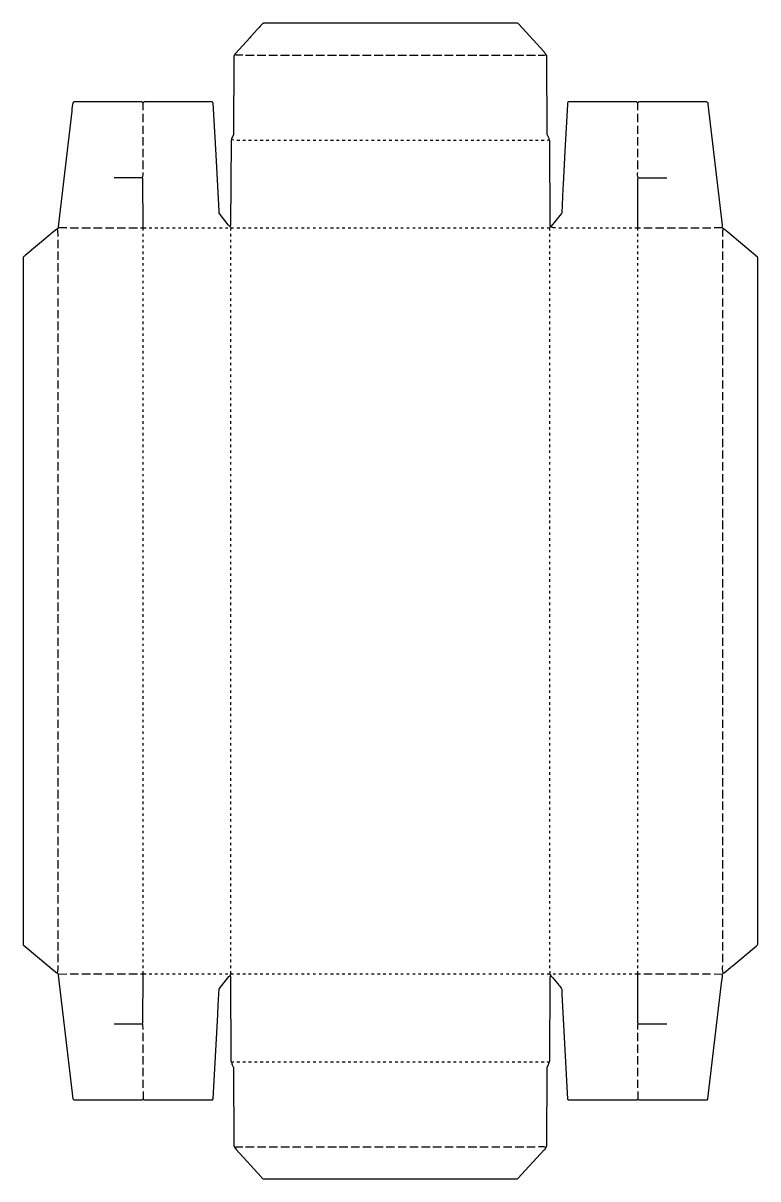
# Model space of a CAD drawing. Extents: x 601 to 6602, y 472 to 5137.
# Drawn here: x 3637 to 6602, y 472 to 5137 of the extents above; entities that cross this region are included whole.
import ezdxf

# ---------------------------------------------------------------- set-up
doc = ezdxf.new("R2010")
doc.units = 0
doc.layers.get('0').update_dxf_attribs({"linetype": 'CONTINUOUS'})

msp = doc.modelspace()

# ---------------------------------------------------------------- linework, layer by layer
at = {"color": 7, "linetype": 'CONTINUOUS'}
for points in [[(5752, 4311), (5761, 4311, 0.087559), (5766, 4317), (5764.2, 4322.1), (5762.2, 4662.1), (5760, 4666), (5759.594595, 4670.932432), (5751.498418, 4688.001572), (5750.501582, 5003.998428, 0.077912), (5747, 5010, 0.081762), (5737.751131, 5021.773756), (5637, 5133, 0.064594), (5632, 5137), (4607, 5137), (4605.1, 5135.8), (4604, 5135), (4593.8, 5124.1), (4589, 5119, 0.064525), (4583, 5112), (4557, 5084, 0.076982), (4552, 5078), (4494, 5015, 0.120666), (4492, 5011), (4491.2, 5009.9), (4487.498413, 5002.998423), (4486.501587, 4688.001577), (4481.8, 4678.1), (4478.405405, 4670.932432), (4478, 4666), (4476.2, 4661.9), (4473.8, 4322.1), (4472, 4318)], [(4523, 5007), (4498.018464, 5007.480059, -0.13097), (4492, 5011)], [(4475, 4300), (4477, 4311, -0.182228), (4472, 4318), (4470, 4318), (4465, 4323), (4428.769231, 4370.153846), (4427.560976, 4377.95122), (4415.527624, 4605.975138), (4404.529231, 4813.973846, 0.298451), (4400, 4819), (4126, 4819), (4123, 4817), (4119, 4817), (4117.1, 4818.2), (4116, 4819), (3842, 4819), (3840.1, 4817.8), (3839, 4817, 0.066081), (3833.569231, 4783.053846), (3833.439024, 4781.95122), (3779, 4315), (3780, 4311)], [(6458, 4311), (6459, 4322), (6401.569231, 4809.946154), (6401, 4815, 0.064594), (6396, 4819), (6122, 4819), (6120.1, 4817.8), (6119, 4817, -0.235843), (6112, 4819), (5838, 4819), (5835.5, 4817.5, 0.107234), (5833.472376, 4808.975138), (5823.527624, 4620.024862), (5816.527624, 4487.024862), (5815.527624, 4468.024862), (5810.3, 4371.9), (5809, 4369), (5780, 4332), (5768, 4317)], [(4119, 4512, 0.11083), (4121, 4534)], [(6117, 4300), (6117, 4311), (6117.497449, 4506.997475), (6119, 4512, -0.11083), (6117, 4534)], [(3814, 4311), (3780, 4311, 0.09902), (3776, 4306), (3773.088235, 4305.647059), (3749, 4286), (3748, 4285, -0.205258), (3745, 4283), (3645, 4199, -0.083767), (3640, 4195), (3639, 4194), (3637, 4191), (3637, 1417), (3760.795082, 1312.754098), (3772.471698, 1303.849057), (3776, 1303), (3776, 1302), (3780, 1298), (3779, 1294), (3837, 795), (3841, 791), (4117, 791, -0.120666), (4121, 793)], [(5763, 4300, 0.137217), (5761, 4311)], [(5786, 4311, -0.096159), (5773, 4312)], [(6462, 1303), (6465.923077, 1303.384615), (6492, 1325), (6493, 1326, -0.184026), (6496, 1328), (6497, 1329), (6595, 1411, 0.071068), (6602, 1419), (6602, 4190), (6601, 4192), (6480.211765, 4293.247059), (6467.795082, 4303.754098, 0.131832), (6463, 4306), (6458, 4311), (6425, 4311)], [(3776, 1303, 0.079504), (3778, 1333)], [(4121, 825), (4121, 793, -0.120666), (4125, 791), (4401, 791), (4404.2, 794.9), (4422.472376, 1134.975138), (4424.527624, 1174.024862), (4428.439024, 1238.95122), (4428.8, 1240.1), (4463.2, 1283.9), (4464, 1285, -0.123106), (4472, 1291), (4472.3, 1292.9), (4477, 1299), (4476.8, 1299.9), (4475.430769, 1303.053846), (4475, 1310)], [(5763, 1310, -0.137217), (5761, 1299), (5766, 1292), (5767, 1292), (5775, 1284), (5794.756098, 1258.804878), (5798.756098, 1253.804878, -0.076361), (5810.527624, 1236.975138), (5811.527624, 1217.975138), (5834, 794), (5837, 791), (6113, 791, -0.120666), (6117, 793)], [(6425, 1299), (6458, 1298, 0.09902), (6462, 1303, -0.079504), (6460, 1333)], [(4472, 1291, -0.091661), (4474.501479, 1285.998529), (4475.498521, 948.001471, 0.077922), (4479, 942, 0.258016), (4481.2, 932.1), (4486.501587, 920.998423), (4487.498413, 606.001577, 0.07866), (4492, 598, 0.131669), (4496.249057, 591.228302), (4597, 480, 0.098818), (4606, 472), (5632, 472), (5633.9, 473.2), (5740, 589), (5743, 592, 0.080376), (5747, 599), (5749.2, 602.9), (5750.501587, 606.001577), (5751.498413, 920.998423), (5752.2, 922.9), (5752.8, 924.1, 0.067005), (5760, 942), (5761, 945), (5762.501484, 948.001475), (5763.498516, 1284.998525), (5764.2, 1286.9, 0.105047), (5766, 1292)], [(6117, 825), (6117, 793, -0.120666), (6121, 791), (6397, 791), (6400, 793), (6400.647059, 795.088235), (6455.569231, 1262.053846), (6459, 1287, 0.080555), (6458, 1298)], [(4479, 942), (4481.1, 942.8, -0.152689), (4487, 944)], [(5760, 942), (5756.9, 942.8, 0.138157), (5752, 944)], [(4492, 598, -0.133451), (4498.018464, 601.519941), (4523, 602)]]:
    msp.add_lwpolyline(points, format="xyb", dxfattribs=at)
for points in [[(4534, 5007), (4570, 5007)], [(4582, 5007), (4617, 5007)], [(4629, 5007), (4664, 5007)], [(4676, 5007), (4712, 5007)], [(4723, 5007), (4759, 5007)], [(4771, 5007), (4806, 5007)], [(4818, 5007), (4853, 5007)], [(4865, 5007), (4901, 5007)], [(4912, 5007), (4948, 5007)], [(4960, 5007), (4995, 5007)], [(5007, 5007), (5042, 5007)], [(5054, 5007), (5090, 5007)], [(5101, 5007), (5137, 5007)], [(5149, 5007), (5184, 5007)], [(5196, 5007), (5231, 5007)], [(5243, 5007), (5279, 5007)], [(5290, 5007), (5326, 5007)], [(5338, 5007), (5373, 5007)], [(5385, 5007), (5420, 5007)], [(5432, 5007), (5468, 5007)], [(5479, 5007), (5515, 5007)], [(5527, 5007), (5562, 5007)], [(5574, 5007), (5609, 5007)], [(5621, 5007), (5657, 5007)], [(5668, 5007), (5704, 5007)], [(5716, 5007), (5740.981536, 5007.480059), (5747, 5010)], [(4121, 4785), (4121, 4817)], [(6117, 4785), (6117, 4817)], [(4121, 4737), (4121, 4771)], [(6117, 4737), (6117, 4771)], [(4121, 4690), (4121, 4723)], [(6117, 4690), (6117, 4723)], [(4121, 4643), (4121, 4676)], [(4487, 4665), (4478, 4666)], [(4500, 4665), (4511, 4665)], [(4523, 4665), (4534, 4665)], [(4547, 4665), (4558, 4665)], [(4571, 4665), (4582, 4665)], [(4594, 4665), (4605, 4665)], [(4618, 4665), (4629, 4665)], [(4642, 4665), (4652, 4665)], [(4665, 4665), (4676, 4665)], [(4689, 4665), (4700, 4665)], [(4712, 4665), (4723, 4665)], [(4736, 4665), (4747, 4665)], [(4760, 4665), (4771, 4665)], [(4783, 4665), (4794, 4665)], [(4807, 4665), (4818, 4665)], [(4831, 4665), (4841, 4665)], [(4854, 4665), (4865, 4665)], [(4878, 4665), (4889, 4665)], [(4901, 4665), (4912, 4665)], [(4925, 4665), (4936, 4665)], [(4949, 4665), (4960, 4665)], [(4972, 4665), (4983, 4665)], [(4996, 4665), (5007, 4665)], [(5020, 4665), (5030, 4665)], [(5043, 4665), (5054, 4665)], [(5067, 4665), (5078, 4665)], [(5090, 4665), (5101, 4665)], [(5114, 4665), (5125, 4665)], [(5138, 4665), (5149, 4665)], [(5161, 4665), (5172, 4665)], [(5185, 4665), (5196, 4665)], [(5209, 4665), (5219, 4665)], [(5232, 4665), (5243, 4665)], [(5256, 4665), (5267, 4665)], [(5279, 4665), (5290, 4665)], [(5303, 4665), (5314, 4665)], [(5327, 4665), (5338, 4665)], [(5350, 4665), (5361, 4665)], [(5374, 4665), (5385, 4665)], [(5398, 4665), (5408, 4665)], [(5421, 4665), (5432, 4665)], [(5445, 4665), (5456, 4665)], [(5468, 4665), (5479, 4665)], [(5492, 4665), (5503, 4665)], [(5516, 4665), (5527, 4665)], [(5539, 4665), (5550, 4665)], [(5563, 4665), (5574, 4665)], [(5587, 4665), (5597, 4665)], [(5610, 4665), (5621, 4665)], [(5634, 4665), (5645, 4665)], [(5658, 4665), (5668, 4665)], [(5681, 4665), (5692, 4665)], [(5705, 4665), (5716, 4665)], [(5728, 4665), (5739, 4665)], [(5752, 4665), (5760, 4666)], [(6117, 4643), (6117, 4676)], [(4121, 4596), (4121, 4629)], [(6117, 4596), (6117, 4629)], [(4121, 4548), (4121, 4582)], [(6117, 4548), (6117, 4582)], [(4121, 4300), (4121, 4311), (4120.502538, 4507.997488), (4119, 4512), (4004, 4512)], [(6119, 4512), (6235, 4512)], [(3778, 4276), (3777.519941, 4300.981536), (3776, 4306)], [(3827, 4311), (3861, 4311)], [(3874, 4311), (3909, 4311)], [(3921, 4311), (3956, 4311)], [(3969, 4311), (4003, 4311)], [(4016, 4311), (4050, 4311)], [(4063, 4311), (4098, 4311)], [(4110, 4311), (4121, 4311), (4133, 4311)], [(4145, 4311), (4156, 4311)], [(4169, 4311), (4180, 4311)], [(4193, 4311), (4204, 4311)], [(4216, 4311), (4227, 4311)], [(4240, 4311), (4251, 4311)], [(4264, 4311), (4274, 4311)], [(4287, 4311), (4298, 4311)], [(4311, 4311), (4322, 4311)], [(4334, 4311), (4345, 4311)], [(4358, 4311), (4369, 4311)], [(4382, 4311), (4393, 4311)], [(4405, 4311), (4416, 4311)], [(4429, 4311), (4440, 4311)], [(4453, 4311), (4463, 4311)], [(4477, 4311), (4486, 4311)], [(4500, 4311), (4511, 4311)], [(4523, 4311), (4534, 4311)], [(4547, 4311), (4557, 4311)], [(4571, 4311), (4582, 4311)], [(4594, 4311), (4604, 4311)], [(4618, 4311), (4628, 4311)], [(4642, 4311), (4652, 4311)], [(4665, 4311), (4675, 4311)], [(4689, 4311), (4700, 4311)], [(4712, 4311), (4723, 4311)], [(4736, 4311), (4746, 4311)], [(4760, 4311), (4771, 4311)], [(4783, 4311), (4793, 4311)], [(4807, 4311), (4817, 4311)], [(4831, 4311), (4841, 4311)], [(4854, 4311), (4864, 4311)], [(4878, 4311), (4889, 4311)], [(4901, 4311), (4912, 4311)], [(4925, 4311), (4935, 4311)], [(4949, 4311), (4960, 4311)], [(4972, 4311), (4982, 4311)], [(4996, 4311), (5006, 4311)], [(5020, 4311), (5030, 4311)], [(5043, 4311), (5053, 4311)], [(5067, 4311), (5078, 4311)], [(5090, 4311), (5101, 4311)], [(5114, 4311), (5124, 4311)], [(5138, 4311), (5149, 4311)], [(5161, 4311), (5171, 4311)], [(5185, 4311), (5195, 4311)], [(5209, 4311), (5219, 4311)], [(5232, 4311), (5242, 4311)], [(5256, 4311), (5267, 4311)], [(5279, 4311), (5290, 4311)], [(5303, 4311), (5313, 4311)], [(5327, 4311), (5338, 4311)], [(5350, 4311), (5360, 4311)], [(5374, 4311), (5384, 4311)], [(5398, 4311), (5408, 4311)], [(5421, 4311), (5431, 4311)], [(5445, 4311), (5456, 4311)], [(5468, 4311), (5479, 4311)], [(5492, 4311), (5502, 4311)], [(5516, 4311), (5527, 4311)], [(5539, 4311), (5549, 4311)], [(5563, 4311), (5573, 4311)], [(5587, 4311), (5597, 4311)], [(5610, 4311), (5620, 4311)], [(5634, 4311), (5645, 4311)], [(5658, 4311), (5668, 4311)], [(5681, 4311), (5691, 4311)], [(5705, 4311), (5716, 4311)], [(5728, 4311), (5738, 4311)], [(5771, 4314), (5768, 4317), (5766, 4317)], [(5799, 4311), (5810, 4311)], [(5823, 4311), (5834, 4311)], [(5847, 4311), (5857, 4311)], [(5870, 4311), (5881, 4311)], [(5894, 4311), (5905, 4311)], [(5917, 4311), (5928, 4311)], [(5941, 4311), (5952, 4311)], [(5965, 4311), (5975, 4311)], [(5988, 4311), (5999, 4311)], [(6012, 4311), (6023, 4311)], [(6036, 4311), (6046, 4311)], [(6059, 4311), (6070, 4311)], [(6083, 4311), (6094, 4311)], [(6106, 4311), (6117, 4311), (6129, 4311)], [(6142, 4311), (6176, 4311)], [(6189, 4311), (6223, 4311)], [(6236, 4311), (6270, 4311)], [(6283, 4311), (6318, 4311)], [(6331, 4311), (6365, 4311)], [(6378, 4311), (6412, 4311)], [(6460, 4276), (6460.479233, 4299.980831), (6463, 4306)], [(3778, 4229), (3778, 4262)], [(4121, 4276), (4121, 4286)], [(4121, 4253), (4121, 4262)], [(4475, 4276), (4475, 4286)], [(4475, 4253), (4475, 4262)], [(5763, 4276), (5763, 4286)], [(5763, 4253), (5763, 4262)], [(6117, 4276), (6117, 4286)], [(6117, 4253), (6117, 4262)], [(6460, 4229), (6460, 4262)], [(3778, 4182), (3778, 4215)], [(4121, 4229), (4121, 4239)], [(4121, 4205), (4121, 4215)], [(4475, 4229), (4475, 4239)], [(4475, 4205), (4475, 4215)], [(5763, 4229), (5763, 4239)], [(5763, 4205), (5763, 4215)], [(6117, 4229), (6117, 4239)], [(6117, 4205), (6117, 4215)], [(6460, 4182), (6460, 4215)], [(3778, 4134), (3778, 4168)], [(4121, 4182), (4121, 4192)], [(4121, 4158), (4121, 4168)], [(4475, 4182), (4475, 4192)], [(4475, 4158), (4475, 4168)], [(5763, 4182), (5763, 4192)], [(5763, 4158), (5763, 4168)], [(6117, 4182), (6117, 4192)], [(6117, 4158), (6117, 4168)], [(6460, 4134), (6460, 4168)], [(3778, 4087), (3778, 4121)], [(4121, 4134), (4121, 4144)], [(4121, 4111), (4121, 4121)], [(4475, 4134), (4475, 4144)], [(4475, 4111), (4475, 4121)], [(5763, 4134), (5763, 4144)], [(5763, 4111), (5763, 4121)], [(6117, 4134), (6117, 4144)], [(6117, 4111), (6117, 4121)], [(6460, 4087), (6460, 4121)], [(3778, 4040), (3778, 4073)], [(4121, 4087), (4121, 4097)], [(4121, 4064), (4121, 4073)], [(4475, 4087), (4475, 4097)], [(4475, 4064), (4475, 4073)], [(5763, 4087), (5763, 4097)], [(5763, 4064), (5763, 4073)], [(6117, 4087), (6117, 4097)], [(6117, 4064), (6117, 4073)], [(6460, 4040), (6460, 4073)], [(3778, 3993), (3778, 4026)], [(4121, 4040), (4121, 4050)], [(4121, 4016), (4121, 4026)], [(4475, 4040), (4475, 4050)], [(4475, 4016), (4475, 4026)], [(5763, 4040), (5763, 4050)], [(5763, 4016), (5763, 4026)], [(6117, 4040), (6117, 4050)], [(6117, 4016), (6117, 4026)], [(6460, 3993), (6460, 4026)], [(3778, 3946), (3778, 3979)], [(4121, 3993), (4121, 4003)], [(4121, 3969), (4121, 3979)], [(4475, 3993), (4475, 4003)], [(4475, 3969), (4475, 3979)], [(5763, 3993), (5763, 4003)], [(5763, 3969), (5763, 3979)], [(6117, 3993), (6117, 4003)], [(6117, 3969), (6117, 3979)], [(6460, 3946), (6460, 3979)], [(3778, 3898), (3778, 3932)], [(4121, 3946), (4121, 3955)], [(4121, 3922), (4121, 3932)], [(4475, 3946), (4475, 3955)], [(4475, 3922), (4475, 3932)], [(5763, 3946), (5763, 3955)], [(5763, 3922), (5763, 3932)], [(6117, 3946), (6117, 3955)], [(6117, 3922), (6117, 3932)], [(6460, 3898), (6460, 3932)], [(3778, 3851), (3778, 3884)], [(4121, 3898), (4121, 3908)], [(4121, 3875), (4121, 3884)], [(4475, 3898), (4475, 3908)], [(4475, 3875), (4475, 3884)], [(5763, 3898), (5763, 3908)], [(5763, 3875), (5763, 3884)], [(6117, 3898), (6117, 3908)], [(6117, 3875), (6117, 3884)], [(6460, 3851), (6460, 3884)], [(3778, 3804), (3778, 3837)], [(4121, 3851), (4121, 3861)], [(4121, 3827), (4121, 3837)], [(4475, 3851), (4475, 3861)], [(4475, 3827), (4475, 3837)], [(5763, 3851), (5763, 3861)], [(5763, 3827), (5763, 3837)], [(6117, 3851), (6117, 3861)], [(6117, 3827), (6117, 3837)], [(6460, 3804), (6460, 3837)], [(3778, 3757), (3778, 3790)], [(4121, 3804), (4121, 3814)], [(4121, 3780), (4121, 3790)], [(4475, 3804), (4475, 3814)], [(4475, 3780), (4475, 3790)], [(5763, 3804), (5763, 3814)], [(5763, 3780), (5763, 3790)], [(6117, 3804), (6117, 3814)], [(6117, 3780), (6117, 3790)], [(6460, 3757), (6460, 3790)], [(3778, 3709), (3778, 3743)], [(4121, 3757), (4121, 3766)], [(4121, 3733), (4121, 3743)], [(4475, 3757), (4475, 3766)], [(4475, 3733), (4475, 3743)], [(5763, 3757), (5763, 3766)], [(5763, 3733), (5763, 3743)], [(6117, 3757), (6117, 3766)], [(6117, 3733), (6117, 3743)], [(6460, 3709), (6460, 3743)], [(3778, 3662), (3778, 3695)], [(4121, 3709), (4121, 3719)], [(4121, 3686), (4121, 3695)], [(4475, 3709), (4475, 3719)], [(4475, 3686), (4475, 3695)], [(5763, 3709), (5763, 3719)], [(5763, 3686), (5763, 3695)], [(6117, 3709), (6117, 3719)], [(6117, 3686), (6117, 3695)], [(6460, 3662), (6460, 3695)], [(3778, 3615), (3778, 3648)], [(4121, 3662), (4121, 3672)], [(4121, 3638), (4121, 3648)], [(4475, 3662), (4475, 3672)], [(4475, 3638), (4475, 3648)], [(5763, 3662), (5763, 3672)], [(5763, 3638), (5763, 3648)], [(6117, 3662), (6117, 3672)], [(6117, 3638), (6117, 3648)], [(6460, 3615), (6460, 3648)], [(3778, 3568), (3778, 3601)], [(4121, 3615), (4121, 3625)], [(4121, 3591), (4121, 3601)], [(4475, 3615), (4475, 3625)], [(4475, 3591), (4475, 3601)], [(5763, 3615), (5763, 3625)], [(5763, 3591), (5763, 3601)], [(6117, 3615), (6117, 3625)], [(6117, 3591), (6117, 3601)], [(6460, 3568), (6460, 3601)], [(3778, 3520), (3778, 3554)], [(4121, 3568), (4121, 3577)], [(4121, 3544), (4121, 3554)], [(4475, 3568), (4475, 3577)], [(4475, 3544), (4475, 3554)], [(5763, 3568), (5763, 3577)], [(5763, 3544), (5763, 3554)], [(6117, 3568), (6117, 3577)], [(6117, 3544), (6117, 3554)], [(6460, 3520), (6460, 3554)], [(3778, 3473), (3778, 3506)], [(4121, 3520), (4121, 3530)], [(4121, 3497), (4121, 3506)], [(4475, 3520), (4475, 3530)], [(4475, 3497), (4475, 3506)], [(5763, 3520), (5763, 3530)], [(5763, 3497), (5763, 3506)], [(6117, 3520), (6117, 3530)], [(6117, 3497), (6117, 3506)], [(6460, 3473), (6460, 3506)], [(3778, 3426), (3778, 3459)], [(4121, 3473), (4121, 3483)], [(4121, 3449), (4121, 3459)], [(4475, 3473), (4475, 3483)], [(4475, 3449), (4475, 3459)], [(5763, 3473), (5763, 3483)], [(5763, 3449), (5763, 3459)], [(6117, 3473), (6117, 3483)], [(6117, 3449), (6117, 3459)], [(6460, 3426), (6460, 3459)], [(3778, 3379), (3778, 3412)], [(4121, 3426), (4121, 3436)], [(4121, 3402), (4121, 3412)], [(4475, 3426), (4475, 3436)], [(4475, 3402), (4475, 3412)], [(5763, 3426), (5763, 3436)], [(5763, 3402), (5763, 3412)], [(6117, 3426), (6117, 3436)], [(6117, 3402), (6117, 3412)], [(6460, 3379), (6460, 3412)], [(3778, 3331), (3778, 3365)], [(4121, 3379), (4121, 3388)], [(4121, 3355), (4121, 3365)], [(4475, 3379), (4475, 3388)], [(4475, 3355), (4475, 3365)], [(5763, 3379), (5763, 3388)], [(5763, 3355), (5763, 3365)], [(6117, 3379), (6117, 3388)], [(6117, 3355), (6117, 3365)], [(6460, 3331), (6460, 3365)], [(3778, 3284), (3778, 3317)], [(4121, 3331), (4121, 3341)], [(4121, 3308), (4121, 3317)], [(4475, 3331), (4475, 3341)], [(4475, 3308), (4475, 3317)], [(5763, 3331), (5763, 3341)], [(5763, 3308), (5763, 3317)], [(6117, 3331), (6117, 3341)], [(6117, 3308), (6117, 3317)], [(6460, 3284), (6460, 3317)], [(3778, 3237), (3778, 3270)], [(4121, 3284), (4121, 3294)], [(4121, 3260), (4121, 3270)], [(4475, 3284), (4475, 3294)], [(4475, 3260), (4475, 3270)], [(5763, 3284), (5763, 3294)], [(5763, 3260), (5763, 3270)], [(6117, 3284), (6117, 3294)], [(6117, 3260), (6117, 3270)], [(6460, 3237), (6460, 3270)], [(3778, 3190), (3778, 3223)], [(4121, 3237), (4121, 3247)], [(4121, 3213), (4121, 3223)], [(4475, 3237), (4475, 3247)], [(4475, 3213), (4475, 3223)], [(5763, 3237), (5763, 3247)], [(5763, 3213), (5763, 3223)], [(6117, 3237), (6117, 3247)], [(6117, 3213), (6117, 3223)], [(6460, 3190), (6460, 3223)], [(3778, 3142), (3778, 3176)], [(4121, 3190), (4121, 3199)], [(4121, 3166), (4121, 3176)], [(4475, 3190), (4475, 3199)], [(4475, 3166), (4475, 3176)], [(5763, 3190), (5763, 3199)], [(5763, 3166), (5763, 3176)], [(6117, 3190), (6117, 3199)], [(6117, 3166), (6117, 3176)], [(6460, 3142), (6460, 3176)], [(3778, 3095), (3778, 3129)], [(4121, 3142), (4121, 3152)], [(4121, 3119), (4121, 3129)], [(4475, 3142), (4475, 3152)], [(4475, 3119), (4475, 3129)], [(5763, 3142), (5763, 3152)], [(5763, 3119), (5763, 3129)], [(6117, 3142), (6117, 3152)], [(6117, 3119), (6117, 3129)], [(6460, 3095), (6460, 3129)], [(3778, 3048), (3778, 3081)], [(4121, 3095), (4121, 3105)], [(4121, 3071), (4121, 3081)], [(4475, 3095), (4475, 3105)], [(4475, 3071), (4475, 3081)], [(5763, 3095), (5763, 3105)], [(5763, 3071), (5763, 3081)], [(6117, 3095), (6117, 3105)], [(6117, 3071), (6117, 3081)], [(6460, 3048), (6460, 3081)], [(3778, 3001), (3778, 3034)], [(4121, 3048), (4121, 3058)], [(4121, 3024), (4121, 3034)], [(4475, 3048), (4475, 3058)], [(4475, 3024), (4475, 3034)], [(5763, 3048), (5763, 3058)], [(5763, 3024), (5763, 3034)], [(6117, 3048), (6117, 3058)], [(6117, 3024), (6117, 3034)], [(6460, 3001), (6460, 3034)], [(3778, 2953), (3778, 2987)], [(4121, 3001), (4121, 3010)], [(4121, 2977), (4121, 2987)], [(4475, 3001), (4475, 3010)], [(4475, 2977), (4475, 2987)], [(5763, 3001), (5763, 3010)], [(5763, 2977), (5763, 2987)], [(6117, 3001), (6117, 3010)], [(6117, 2977), (6117, 2987)], [(6460, 2953), (6460, 2987)], [(3778, 2906), (3778, 2940)], [(4121, 2953), (4121, 2963)], [(4121, 2930), (4121, 2940)], [(4475, 2953), (4475, 2963)], [(4475, 2930), (4475, 2940)], [(5763, 2953), (5763, 2963)], [(5763, 2930), (5763, 2940)], [(6117, 2953), (6117, 2963)], [(6117, 2930), (6117, 2940)], [(6460, 2906), (6460, 2940)], [(4121, 2906), (4121, 2916)], [(4475, 2906), (4475, 2916)], [(5763, 2906), (5763, 2916)], [(6117, 2906), (6117, 2916)], [(3778, 2859), (3778, 2892)], [(4121, 2882), (4121, 2892)], [(4121, 2859), (4121, 2869)], [(4475, 2882), (4475, 2892)], [(4475, 2859), (4475, 2869)], [(5763, 2882), (5763, 2892)], [(5763, 2859), (5763, 2869)], [(6117, 2882), (6117, 2892)], [(6117, 2859), (6117, 2869)], [(6460, 2859), (6460, 2892)], [(3778, 2812), (3778, 2845)], [(4121, 2835), (4121, 2845)], [(4121, 2812), (4121, 2821)], [(4475, 2835), (4475, 2845)], [(4475, 2812), (4475, 2821)], [(5763, 2835), (5763, 2845)], [(5763, 2812), (5763, 2821)], [(6117, 2835), (6117, 2845)], [(6117, 2812), (6117, 2821)], [(6460, 2812), (6460, 2845)], [(3778, 2764), (3778, 2798)], [(4121, 2788), (4121, 2798)], [(4121, 2764), (4121, 2774)], [(4475, 2788), (4475, 2798)], [(4475, 2764), (4475, 2774)], [(5763, 2788), (5763, 2798)], [(5763, 2764), (5763, 2774)], [(6117, 2788), (6117, 2798)], [(6117, 2764), (6117, 2774)], [(6460, 2764), (6460, 2798)], [(3778, 2717), (3778, 2751)], [(4121, 2741), (4121, 2751)], [(4121, 2717), (4121, 2727)], [(4475, 2741), (4475, 2751)], [(4475, 2717), (4475, 2727)], [(5763, 2741), (5763, 2751)], [(5763, 2717), (5763, 2727)], [(6117, 2741), (6117, 2751)], [(6117, 2717), (6117, 2727)], [(6460, 2717), (6460, 2751)], [(3778, 2670), (3778, 2703)], [(4121, 2693), (4121, 2703)], [(4121, 2670), (4121, 2680)], [(4475, 2693), (4475, 2703)], [(4475, 2670), (4475, 2680)], [(5763, 2693), (5763, 2703)], [(5763, 2670), (5763, 2680)], [(6117, 2693), (6117, 2703)], [(6117, 2670), (6117, 2680)], [(6460, 2670), (6460, 2703)], [(3778, 2623), (3778, 2656)], [(4121, 2646), (4121, 2656)], [(4121, 2623), (4121, 2632)], [(4475, 2646), (4475, 2656)], [(4475, 2623), (4475, 2632)], [(5763, 2646), (5763, 2656)], [(5763, 2623), (5763, 2632)], [(6117, 2646), (6117, 2656)], [(6117, 2623), (6117, 2632)], [(6460, 2623), (6460, 2656)], [(3778, 2575), (3778, 2609)], [(4121, 2599), (4121, 2609)], [(4121, 2575), (4121, 2585)], [(4475, 2599), (4475, 2609)], [(4475, 2575), (4475, 2585)], [(5763, 2599), (5763, 2609)], [(5763, 2575), (5763, 2585)], [(6117, 2599), (6117, 2609)], [(6117, 2575), (6117, 2585)], [(6460, 2575), (6460, 2609)], [(3778, 2528), (3778, 2562)], [(4121, 2552), (4121, 2562)], [(4121, 2528), (4121, 2538)], [(4475, 2552), (4475, 2562)], [(4475, 2528), (4475, 2538)], [(5763, 2552), (5763, 2562)], [(5763, 2528), (5763, 2538)], [(6117, 2552), (6117, 2562)], [(6117, 2528), (6117, 2538)], [(6460, 2528), (6460, 2562)], [(3778, 2481), (3778, 2514)], [(4121, 2505), (4121, 2514)], [(4121, 2481), (4121, 2491)], [(4475, 2505), (4475, 2514)], [(4475, 2481), (4475, 2491)], [(5763, 2505), (5763, 2514)], [(5763, 2481), (5763, 2491)], [(6117, 2505), (6117, 2514)], [(6117, 2481), (6117, 2491)], [(6460, 2481), (6460, 2514)], [(3778, 2434), (3778, 2467)], [(4121, 2457), (4121, 2467)], [(4121, 2434), (4121, 2443)], [(4475, 2457), (4475, 2467)], [(4475, 2434), (4475, 2443)], [(5763, 2457), (5763, 2467)], [(5763, 2434), (5763, 2443)], [(6117, 2457), (6117, 2467)], [(6117, 2434), (6117, 2443)], [(6460, 2434), (6460, 2467)], [(3778, 2386), (3778, 2420)], [(4121, 2410), (4121, 2420)], [(4121, 2386), (4121, 2396)], [(4475, 2410), (4475, 2420)], [(4475, 2386), (4475, 2396)], [(5763, 2410), (5763, 2420)], [(5763, 2386), (5763, 2396)], [(6117, 2410), (6117, 2420)], [(6117, 2386), (6117, 2396)], [(6460, 2386), (6460, 2420)], [(3778, 2339), (3778, 2373)], [(4121, 2363), (4121, 2373)], [(4121, 2339), (4121, 2349)], [(4475, 2363), (4475, 2373)], [(4475, 2339), (4475, 2349)], [(5763, 2363), (5763, 2373)], [(5763, 2339), (5763, 2349)], [(6117, 2363), (6117, 2373)], [(6117, 2339), (6117, 2349)], [(6460, 2339), (6460, 2373)], [(3778, 2292), (3778, 2325)], [(4121, 2316), (4121, 2325)], [(4121, 2292), (4121, 2302)], [(4475, 2316), (4475, 2325)], [(4475, 2292), (4475, 2302)], [(5763, 2316), (5763, 2325)], [(5763, 2292), (5763, 2302)], [(6117, 2316), (6117, 2325)], [(6117, 2292), (6117, 2302)], [(6460, 2292), (6460, 2325)], [(3778, 2245), (3778, 2278)], [(4121, 2268), (4121, 2278)], [(4121, 2245), (4121, 2254)], [(4475, 2268), (4475, 2278)], [(4475, 2245), (4475, 2254)], [(5763, 2268), (5763, 2278)], [(5763, 2245), (5763, 2254)], [(6117, 2268), (6117, 2278)], [(6117, 2245), (6117, 2254)], [(6460, 2245), (6460, 2278)], [(3778, 2197), (3778, 2231)], [(4121, 2221), (4121, 2231)], [(4121, 2197), (4121, 2207)], [(4475, 2221), (4475, 2231)], [(4475, 2197), (4475, 2207)], [(5763, 2221), (5763, 2231)], [(5763, 2197), (5763, 2207)], [(6117, 2221), (6117, 2231)], [(6117, 2197), (6117, 2207)], [(6460, 2197), (6460, 2231)], [(3778, 2150), (3778, 2184)], [(4121, 2174), (4121, 2184)], [(4121, 2150), (4121, 2160)], [(4475, 2174), (4475, 2184)], [(4475, 2150), (4475, 2160)], [(5763, 2174), (5763, 2184)], [(5763, 2150), (5763, 2160)], [(6117, 2174), (6117, 2184)], [(6117, 2150), (6117, 2160)], [(6460, 2150), (6460, 2184)], [(3778, 2103), (3778, 2136)], [(4121, 2127), (4121, 2136)], [(4121, 2103), (4121, 2113)], [(4475, 2127), (4475, 2136)], [(4475, 2103), (4475, 2113)], [(5763, 2127), (5763, 2136)], [(5763, 2103), (5763, 2113)], [(6117, 2127), (6117, 2136)], [(6117, 2103), (6117, 2113)], [(6460, 2103), (6460, 2136)], [(3778, 2056), (3778, 2089)], [(4121, 2079), (4121, 2089)], [(4121, 2056), (4121, 2065)], [(4475, 2079), (4475, 2089)], [(4475, 2056), (4475, 2065)], [(5763, 2079), (5763, 2089)], [(5763, 2056), (5763, 2065)], [(6117, 2079), (6117, 2089)], [(6117, 2056), (6117, 2065)], [(6460, 2056), (6460, 2089)], [(3778, 2008), (3778, 2042)], [(4121, 2032), (4121, 2042)], [(4121, 2008), (4121, 2018)], [(4475, 2032), (4475, 2042)], [(4475, 2008), (4475, 2018)], [(5763, 2032), (5763, 2042)], [(5763, 2008), (5763, 2018)], [(6117, 2032), (6117, 2042)], [(6117, 2008), (6117, 2018)], [(6460, 2008), (6460, 2042)], [(3778, 1961), (3778, 1995)], [(4121, 1985), (4121, 1995)], [(4121, 1961), (4121, 1971)], [(4475, 1985), (4475, 1995)], [(4475, 1961), (4475, 1971)], [(5763, 1985), (5763, 1995)], [(5763, 1961), (5763, 1971)], [(6117, 1985), (6117, 1995)], [(6117, 1961), (6117, 1971)], [(6460, 1961), (6460, 1995)], [(3778, 1914), (3778, 1947)], [(4121, 1938), (4121, 1947)], [(4121, 1914), (4121, 1924)], [(4475, 1938), (4475, 1947)], [(4475, 1914), (4475, 1924)], [(5763, 1938), (5763, 1947)], [(5763, 1914), (5763, 1924)], [(6117, 1938), (6117, 1947)], [(6117, 1914), (6117, 1924)], [(6460, 1914), (6460, 1947)], [(3778, 1867), (3778, 1900)], [(4121, 1890), (4121, 1900)], [(4121, 1867), (4121, 1877)], [(4475, 1890), (4475, 1900)], [(4475, 1867), (4475, 1877)], [(5763, 1890), (5763, 1900)], [(5763, 1867), (5763, 1877)], [(6117, 1890), (6117, 1900)], [(6117, 1867), (6117, 1877)], [(6460, 1867), (6460, 1900)], [(3778, 1819), (3778, 1853)], [(4121, 1843), (4121, 1853)], [(4121, 1819), (4121, 1829)], [(4475, 1843), (4475, 1853)], [(4475, 1819), (4475, 1829)], [(5763, 1843), (5763, 1853)], [(5763, 1819), (5763, 1829)], [(6117, 1843), (6117, 1853)], [(6117, 1819), (6117, 1829)], [(6460, 1819), (6460, 1853)], [(3778, 1772), (3778, 1806)], [(4121, 1796), (4121, 1806)], [(4121, 1772), (4121, 1782)], [(4475, 1796), (4475, 1806)], [(4475, 1772), (4475, 1782)], [(5763, 1796), (5763, 1806)], [(5763, 1772), (5763, 1782)], [(6117, 1796), (6117, 1806)], [(6117, 1772), (6117, 1782)], [(6460, 1772), (6460, 1806)], [(3778, 1725), (3778, 1758)], [(4121, 1749), (4121, 1758)], [(4121, 1725), (4121, 1735)], [(4475, 1749), (4475, 1758)], [(4475, 1725), (4475, 1735)], [(5763, 1749), (5763, 1758)], [(5763, 1725), (5763, 1735)], [(6117, 1749), (6117, 1758)], [(6117, 1725), (6117, 1735)], [(6460, 1725), (6460, 1758)], [(3778, 1678), (3778, 1711)], [(4121, 1701), (4121, 1711)], [(4121, 1678), (4121, 1688)], [(4475, 1701), (4475, 1711)], [(4475, 1678), (4475, 1688)], [(5763, 1701), (5763, 1711)], [(5763, 1678), (5763, 1688)], [(6117, 1701), (6117, 1711)], [(6117, 1678), (6117, 1688)], [(6460, 1678), (6460, 1711)], [(3778, 1630), (3778, 1664)], [(4121, 1654), (4121, 1664)], [(4121, 1630), (4121, 1640)], [(4475, 1654), (4475, 1664)], [(4475, 1630), (4475, 1640)], [(5763, 1654), (5763, 1664)], [(5763, 1630), (5763, 1640)], [(6117, 1654), (6117, 1664)], [(6117, 1630), (6117, 1640)], [(6460, 1630), (6460, 1664)], [(3778, 1583), (3778, 1617)], [(4121, 1607), (4121, 1617)], [(4121, 1583), (4121, 1593)], [(4475, 1607), (4475, 1617)], [(4475, 1583), (4475, 1593)], [(5763, 1607), (5763, 1617)], [(5763, 1583), (5763, 1593)], [(6117, 1607), (6117, 1617)], [(6117, 1583), (6117, 1593)], [(6460, 1583), (6460, 1617)], [(3778, 1536), (3778, 1569)], [(4121, 1560), (4121, 1569)], [(4121, 1536), (4121, 1546)], [(4475, 1560), (4475, 1569)], [(4475, 1536), (4475, 1546)], [(5763, 1560), (5763, 1569)], [(5763, 1536), (5763, 1546)], [(6117, 1560), (6117, 1569)], [(6117, 1536), (6117, 1546)], [(6460, 1536), (6460, 1569)], [(3778, 1489), (3778, 1522)], [(4121, 1512), (4121, 1522)], [(4121, 1489), (4121, 1499)], [(4475, 1512), (4475, 1522)], [(4475, 1489), (4475, 1499)], [(5763, 1512), (5763, 1522)], [(5763, 1489), (5763, 1499)], [(6117, 1512), (6117, 1522)], [(6117, 1489), (6117, 1499)], [(6460, 1489), (6460, 1522)], [(3778, 1441), (3778, 1475)], [(4121, 1465), (4121, 1475)], [(4121, 1441), (4121, 1451)], [(4475, 1465), (4475, 1475)], [(4475, 1441), (4475, 1451)], [(5763, 1465), (5763, 1475)], [(5763, 1441), (5763, 1451)], [(6117, 1465), (6117, 1475)], [(6117, 1441), (6117, 1451)], [(6460, 1441), (6460, 1475)], [(3778, 1394), (3778, 1428)], [(4121, 1418), (4121, 1428)], [(4121, 1394), (4121, 1404)], [(4475, 1418), (4475, 1428)], [(4475, 1394), (4475, 1404)], [(5763, 1418), (5763, 1428)], [(5763, 1394), (5763, 1404)], [(6117, 1418), (6117, 1428)], [(6117, 1394), (6117, 1404)], [(6460, 1394), (6460, 1428)], [(3778, 1347), (3778, 1380)], [(4121, 1371), (4121, 1380)], [(4121, 1347), (4121, 1357)], [(4475, 1371), (4475, 1380)], [(4475, 1347), (4475, 1357)], [(5763, 1371), (5763, 1380)], [(5763, 1347), (5763, 1357)], [(6117, 1371), (6117, 1380)], [(6117, 1347), (6117, 1357)], [(6460, 1347), (6460, 1380)], [(4121, 1075), (4120.526185, 1093.976309), (4119, 1098), (4119.2, 1098.9), (4120.502538, 1102.002512), (4121, 1299), (4121, 1310)], [(4121, 1323), (4121, 1333)], [(4475, 1323), (4475, 1333)], [(5763, 1323), (5763, 1333)], [(6117, 1323), (6117, 1333)], [(6117, 1075), (6117.472376, 1092.975138), (6119, 1098), (6118.8, 1098.9), (6117.497462, 1102.002512), (6117, 1299), (6117, 1310)], [(3780, 1298), (3813, 1299)], [(3827, 1299), (3861, 1299)], [(3874, 1299), (3909, 1299)], [(3921, 1299), (3955, 1299)], [(3969, 1299), (4002, 1299)], [(4016, 1299), (4050, 1299)], [(4063, 1299), (4098, 1299)], [(4110, 1299), (4121, 1299), (4133, 1299)], [(4145, 1299), (4156, 1299)], [(4169, 1299), (4179, 1299)], [(4193, 1299), (4204, 1299)], [(4216, 1299), (4226, 1299)], [(4240, 1299), (4250, 1299)], [(4264, 1299), (4274, 1299)], [(4287, 1299), (4297, 1299)], [(4311, 1299), (4322, 1299)], [(4334, 1299), (4345, 1299)], [(4358, 1299), (4368, 1299)], [(4382, 1299), (4393, 1299)], [(4405, 1299), (4415, 1299)], [(4429, 1299), (4439, 1299)], [(4453, 1299), (4463, 1299)], [(4477, 1299), (4486, 1299)], [(4500, 1299), (4511, 1299)], [(4523, 1299), (4534, 1299)], [(4547, 1299), (4557, 1299)], [(4571, 1299), (4582, 1299)], [(4594, 1299), (4604, 1299)], [(4618, 1299), (4628, 1299)], [(4642, 1299), (4652, 1299)], [(4665, 1299), (4675, 1299)], [(4689, 1299), (4700, 1299)], [(4712, 1299), (4723, 1299)], [(4736, 1299), (4746, 1299)], [(4760, 1299), (4771, 1299)], [(4783, 1299), (4793, 1299)], [(4807, 1299), (4817, 1299)], [(4831, 1299), (4841, 1299)], [(4854, 1299), (4864, 1299)], [(4878, 1299), (4889, 1299)], [(4901, 1299), (4912, 1299)], [(4925, 1299), (4935, 1299)], [(4949, 1299), (4960, 1299)], [(4972, 1299), (4982, 1299)], [(4996, 1299), (5006, 1299)], [(5020, 1299), (5030, 1299)], [(5043, 1299), (5053, 1299)], [(5067, 1299), (5078, 1299)], [(5090, 1299), (5101, 1299)], [(5114, 1299), (5124, 1299)], [(5138, 1299), (5149, 1299)], [(5161, 1299), (5171, 1299)], [(5185, 1299), (5195, 1299)], [(5209, 1299), (5219, 1299)], [(5232, 1299), (5242, 1299)], [(5256, 1299), (5267, 1299)], [(5279, 1299), (5290, 1299)], [(5303, 1299), (5313, 1299)], [(5327, 1299), (5338, 1299)], [(5350, 1299), (5360, 1299)], [(5374, 1299), (5384, 1299)], [(5398, 1299), (5408, 1299)], [(5421, 1299), (5431, 1299)], [(5445, 1299), (5456, 1299)], [(5468, 1299), (5479, 1299)], [(5492, 1299), (5502, 1299)], [(5516, 1299), (5527, 1299)], [(5539, 1299), (5549, 1299)], [(5563, 1299), (5573, 1299)], [(5587, 1299), (5597, 1299)], [(5610, 1299), (5620, 1299)], [(5634, 1299), (5645, 1299)], [(5658, 1299), (5668, 1299)], [(5681, 1299), (5691, 1299)], [(5705, 1299), (5716, 1299)], [(5728, 1299), (5738, 1299)], [(5752, 1299), (5761, 1299)], [(5776, 1299), (5786, 1299)], [(5799, 1299), (5809, 1299)], [(5823, 1299), (5834, 1299)], [(5847, 1299), (5857, 1299)], [(5870, 1299), (5880, 1299)], [(5894, 1299), (5905, 1299)], [(5917, 1299), (5927, 1299)], [(5941, 1299), (5951, 1299)], [(5965, 1299), (5975, 1299)], [(5988, 1299), (5998, 1299)], [(6012, 1299), (6023, 1299)], [(6036, 1299), (6046, 1299)], [(6059, 1299), (6069, 1299)], [(6083, 1299), (6094, 1299)], [(6106, 1299), (6117, 1299), (6129, 1299)], [(6142, 1299), (6175, 1299)], [(6189, 1299), (6222, 1299)], [(6236, 1299), (6270, 1299)], [(6283, 1299), (6318, 1299)], [(6331, 1299), (6364, 1299)], [(6378, 1299), (6411, 1299)], [(4004, 1098), (4119, 1098)], [(6119, 1098), (6235, 1098)], [(4121, 1028), (4121, 1061)], [(6117, 1028), (6117, 1061)], [(4121, 981), (4121, 1014)], [(6117, 981), (6117, 1014)], [(4121, 934), (4121, 967)], [(4500, 944), (4511, 944)], [(4523, 944), (4534, 944)], [(4547, 944), (4558, 944)], [(4571, 944), (4582, 944)], [(4594, 944), (4605, 944)], [(4618, 944), (4629, 944)], [(4642, 944), (4652, 944)], [(4665, 944), (4676, 944)], [(4689, 944), (4700, 944)], [(4712, 944), (4723, 944)], [(4736, 944), (4747, 944)], [(4760, 944), (4771, 944)], [(4783, 944), (4794, 944)], [(4807, 944), (4818, 944)], [(4831, 944), (4841, 944)], [(4854, 944), (4865, 944)], [(4878, 944), (4889, 944)], [(4901, 944), (4912, 944)], [(4925, 944), (4936, 944)], [(4949, 944), (4960, 944)], [(4972, 944), (4983, 944)], [(4996, 944), (5007, 944)], [(5020, 944), (5030, 944)], [(5043, 944), (5054, 944)], [(5067, 944), (5078, 944)], [(5090, 944), (5101, 944)], [(5114, 944), (5125, 944)], [(5138, 944), (5149, 944)], [(5161, 944), (5172, 944)], [(5185, 944), (5196, 944)], [(5209, 944), (5219, 944)], [(5232, 944), (5243, 944)], [(5256, 944), (5267, 944)], [(5279, 944), (5290, 944)], [(5303, 944), (5314, 944)], [(5327, 944), (5338, 944)], [(5350, 944), (5361, 944)], [(5374, 944), (5385, 944)], [(5398, 944), (5408, 944)], [(5421, 944), (5432, 944)], [(5445, 944), (5456, 944)], [(5468, 944), (5479, 944)], [(5492, 944), (5503, 944)], [(5516, 944), (5527, 944)], [(5539, 944), (5550, 944)], [(5563, 944), (5574, 944)], [(5587, 944), (5597, 944)], [(5610, 944), (5621, 944)], [(5634, 944), (5645, 944)], [(5658, 944), (5668, 944)], [(5681, 944), (5692, 944)], [(5705, 944), (5716, 944)], [(5728, 944), (5739, 944)], [(6117, 934), (6117, 967)], [(4121, 886), (4121, 920)], [(6117, 886), (6117, 920)], [(4121, 839), (4121, 872)], [(6117, 839), (6117, 872)], [(4535, 602), (4569, 602)], [(4583, 602), (4616, 602)], [(4630, 602), (4664, 602)], [(4677, 602), (4712, 602)], [(4724, 602), (4758, 602)], [(4772, 602), (4805, 602)], [(4819, 602), (4853, 602)], [(4866, 602), (4901, 602)], [(4913, 602), (4947, 602)], [(4961, 602), (4994, 602)], [(5008, 602), (5042, 602)], [(5055, 602), (5090, 602)], [(5102, 602), (5136, 602)], [(5150, 602), (5183, 602)], [(5197, 602), (5231, 602)], [(5244, 602), (5279, 602)], [(5291, 602), (5325, 602)], [(5339, 602), (5372, 602)], [(5386, 602), (5420, 602)], [(5433, 602), (5468, 602)], [(5480, 602), (5514, 602)], [(5528, 602), (5561, 602)], [(5575, 602), (5609, 602)], [(5622, 602), (5657, 602)], [(5669, 602), (5703, 602)], [(5747, 599), (5745.1, 599.3), (5739.980069, 601.521664), (5717, 602)]]:
    msp.add_lwpolyline(points, dxfattribs=at)
at = {"color": 253, "linetype": 'CONTINUOUS'}
msp.add_lwpolyline([(5773, 4312), (5771, 4314)], dxfattribs=at)

doc.saveas('drawing.dxf')
